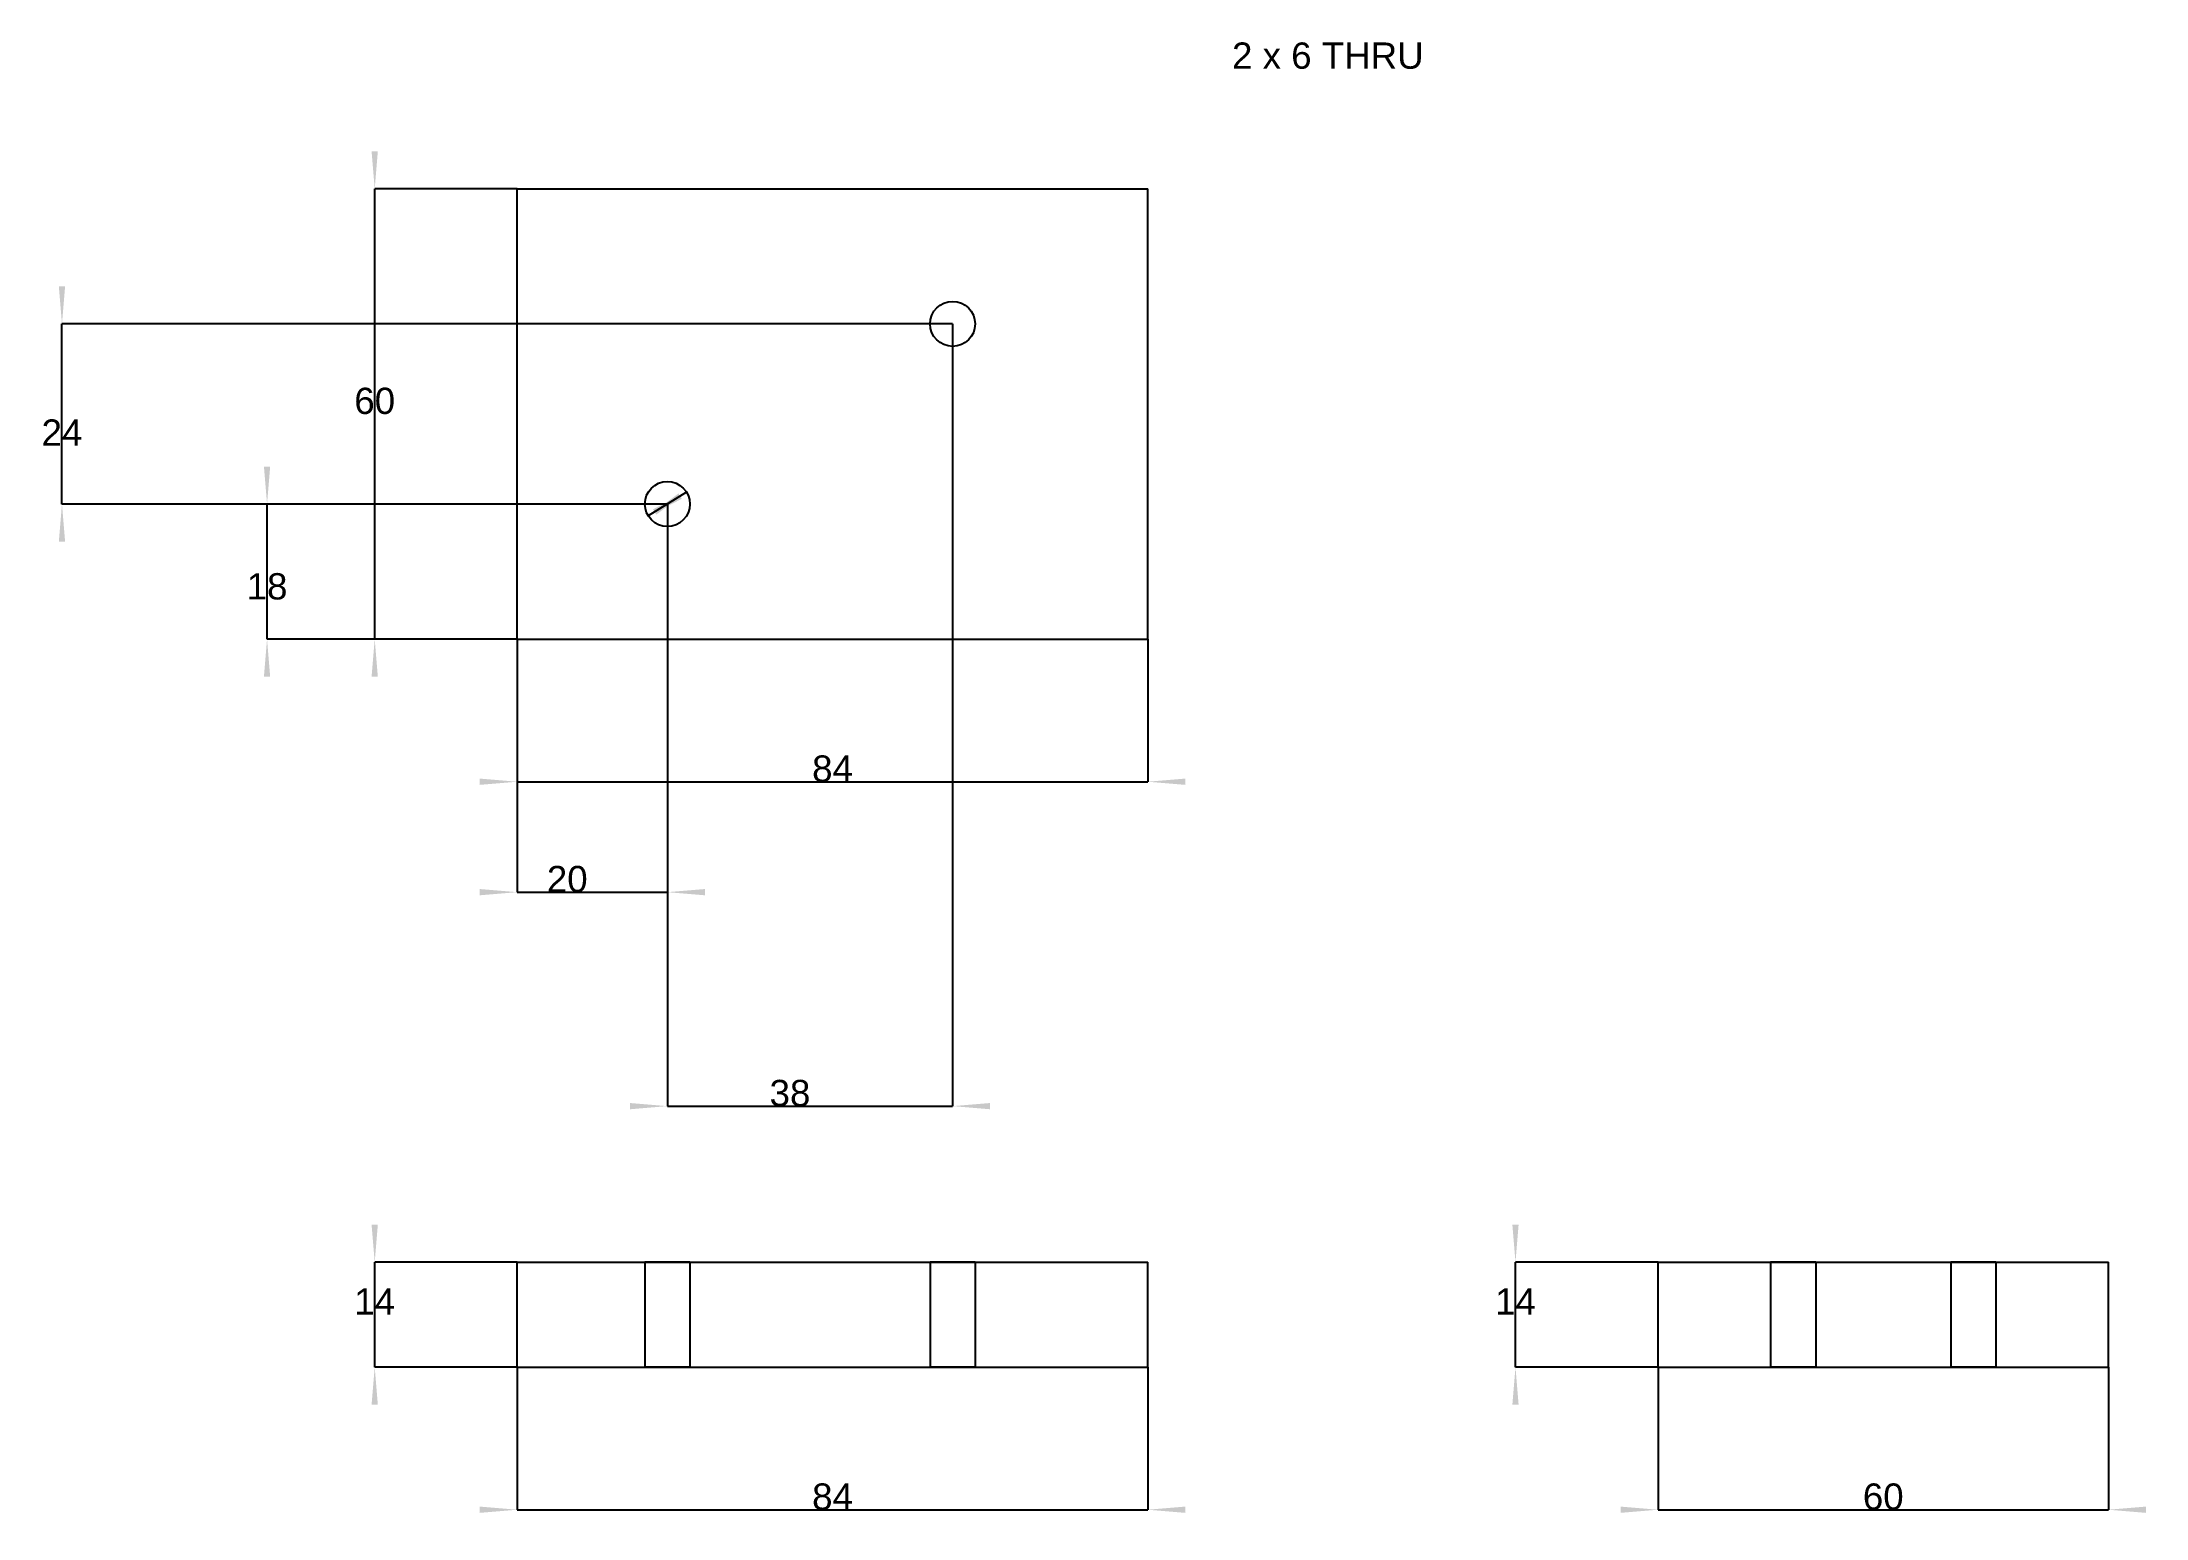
# Model space of a CAD drawing. Header units: millimetres. Extents: x 75 to 355, y 58 to 255.
import ezdxf
from ezdxf.enums import TextEntityAlignment as Align

# ---------------------------------------------------------------- set-up
doc = ezdxf.new("R2010")
doc.units = ezdxf.units.MM
doc.layers.get('0').update_dxf_attribs({"linetype": 'CONTINUOUS'})
for name, color, linetype in [('D', 7, 'CONTINUOUS'), ('D001', 7, 'CONTINUOUS'), ('D002', 7, 'CONTINUOUS'), ('D003', 7, 'CONTINUOUS'), ('D004', 7, 'CONTINUOUS'), ('D005', 7, 'CONTINUOUS'), ('D006', 7, 'CONTINUOUS'), ('D007', 7, 'CONTINUOUS'), ('D008', 7, 'CONTINUOUS'), ('D009', 7, 'CONTINUOUS'), ('D010', 7, 'CONTINUOUS'), ('Front', 7, 'CONTINUOUS'), ('Right', 7, 'CONTINUOUS'), ('Top', 7, 'CONTINUOUS')]:
    doc.layers.add(name, color=color, linetype=linetype)
doc.styles.get("Standard").update_dxf_attribs({"font": 'arial.ttf'})
doc.dimstyles.get("Standard").update_dxf_attribs({"dimscale": 0, "dimtxt": 2.5, "dimasz": 2.5, "dimexe": 1.25, "dimexo": 0.625, "dimtad": 1, "dimtxsty": 'STANDARD', "dimcen": 2.5, "dimazin": 3, "dimtfac": 1, "dimtmove": 0, "dimatfit": 3})

# ---------------------------------------------------------------- blocks, each defined once
blk = doc.blocks.new('*D')
at = {"color": 0}
for points in [[(133, 58.5833), (133, 59.4167), (138, 59)], [(227, 58.5833), (227, 59.4167), (222, 59)]]:
    blk.add_solid(points, dxfattribs=at)
at = {"layer": 'D'}
for p, q in [((138, 78), (138, 59)), ((222, 78), (222, 59)), ((138, 59), (222, 59))]:
    blk.add_line(p, q, dxfattribs=at)
blk.add_text('84', height=3.5, dxfattribs=at).set_placement((180, 59), align=Align.CENTER)
blk = doc.blocks.new('*D001')
at = {"color": 0}
for points in [[(118.583, 97), (119.417, 97), (119, 92)], [(118.583, 73), (119.417, 73), (119, 78)]]:
    blk.add_solid(points, dxfattribs=at)
at = {"layer": 'D001'}
for p, q in [((138, 92), (119, 92)), ((119, 78), (119, 92)), ((138, 78), (119, 78))]:
    blk.add_line(p, q, dxfattribs=at)
blk.add_text('14', height=3.5, dxfattribs=at).set_placement((119, 85), align=Align.CENTER)
blk = doc.blocks.new('*D002')
at = {"color": 0}
for points in [[(133, 155.583), (133, 156.417), (138, 156)], [(227, 155.583), (227, 156.417), (222, 156)]]:
    blk.add_solid(points, dxfattribs=at)
at = {"layer": 'D002'}
for p, q in [((138, 175), (138, 156)), ((222, 175), (222, 156)), ((138, 156), (222, 156))]:
    blk.add_line(p, q, dxfattribs=at)
blk.add_text('84', height=3.5, dxfattribs=at).set_placement((180, 156), align=Align.CENTER)
blk = doc.blocks.new('*D003')
at = {"color": 0}
for points in [[(118.583, 240), (119.417, 240), (119, 235)], [(118.583, 170), (119.417, 170), (119, 175)]]:
    blk.add_solid(points, dxfattribs=at)
at = {"layer": 'D003'}
for p, q in [((138, 235), (119, 235)), ((119, 175), (119, 235)), ((138, 175), (119, 175))]:
    blk.add_line(p, q, dxfattribs=at)
blk.add_text('60', height=3.5, dxfattribs=at).set_placement((119, 205), align=Align.CENTER)
blk = doc.blocks.new('*D004')
at = {"color": 0}
for points in [[(285, 58.5833), (285, 59.4167), (290, 59)], [(355, 58.5833), (355, 59.4167), (350, 59)]]:
    blk.add_solid(points, dxfattribs=at)
at = {"layer": 'D004'}
for p, q in [((290, 78), (290, 59)), ((350, 78), (350, 59)), ((290, 59), (350, 59))]:
    blk.add_line(p, q, dxfattribs=at)
blk.add_text('60', height=3.5, dxfattribs=at).set_placement((320, 59), align=Align.CENTER)
blk = doc.blocks.new('*D005')
at = {"color": 0}
for points in [[(270.583, 97), (271.417, 97), (271, 92)], [(270.583, 73), (271.417, 73), (271, 78)]]:
    blk.add_solid(points, dxfattribs=at)
at = {"layer": 'D005'}
for p, q in [((290, 92), (271, 92)), ((271, 78), (271, 92)), ((290, 78), (271, 78))]:
    blk.add_line(p, q, dxfattribs=at)
blk.add_text('14', height=3.5, dxfattribs=at).set_placement((271, 85), align=Align.CENTER)
blk = doc.blocks.new('*D006')
at = {"color": 0}
for points in [[(133, 140.867), (133, 141.7), (138, 141.284)], [(163, 140.867), (163, 141.7), (158, 141.284)]]:
    blk.add_solid(points, dxfattribs=at)
at = {"layer": 'D006'}
for p, q in [((158, 193), (158, 141.284)), ((138, 175), (138, 141.284)), ((138, 141.284), (158, 141.284))]:
    blk.add_line(p, q, dxfattribs=at)
blk.add_text('20', height=3.5, dxfattribs=at).set_placement((144.655, 141.284), align=Align.CENTER)
blk = doc.blocks.new('*D007')
at = {"color": 0}
for points in [[(104.239, 198), (105.072, 198), (104.655, 193)], [(104.239, 170), (105.072, 170), (104.655, 175)]]:
    blk.add_solid(points, dxfattribs=at)
at = {"layer": 'D007'}
for p, q in [((158, 193), (104.655, 193)), ((104.655, 175), (104.655, 193)), ((138, 175), (104.655, 175))]:
    blk.add_line(p, q, dxfattribs=at)
blk.add_text('18', height=3.5, dxfattribs=at).set_placement((104.655, 180.284), align=Align.CENTER)
blk = doc.blocks.new('*D008')
at = {"color": 0}
for points in [[(159.92, 193.698), (159.482, 194.407), (155.449, 191.422)], [(156.518, 191.593), (156.08, 192.302), (160.551, 194.578)]]:
    blk.add_solid(points, dxfattribs=at)
at = {"layer": 'D008'}
blk.add_line((160.551, 194.578), (155.449, 191.422), dxfattribs=at)
blk.add_text('2 x 6 THRU', height=3.5, dxfattribs=at).set_placement((246, 251), align=Align.CENTER)
blk = doc.blocks.new('*D009')
at = {"color": 0}
for points in [[(153, 112.356), (153, 113.189), (158, 112.773)], [(201, 112.356), (201, 113.189), (196, 112.773)]]:
    blk.add_solid(points, dxfattribs=at)
at = {"layer": 'D009'}
for p, q in [((196, 217), (196, 112.773)), ((158, 193), (158, 112.773)), ((158, 112.773), (196, 112.773))]:
    blk.add_line(p, q, dxfattribs=at)
blk.add_text('38', height=3.5, dxfattribs=at).set_placement((174.33, 112.773), align=Align.CENTER)
blk = doc.blocks.new('*D010')
at = {"color": 0}
for points in [[(76.9134, 222), (77.7467, 222), (77.33, 217)], [(76.9134, 188), (77.7467, 188), (77.33, 193)]]:
    blk.add_solid(points, dxfattribs=at)
at = {"layer": 'D010'}
for p, q in [((196, 217), (77.33, 217)), ((77.33, 193), (77.33, 217)), ((158, 193), (77.33, 193))]:
    blk.add_line(p, q, dxfattribs=at)
blk.add_text('24', height=3.5, dxfattribs=at).set_placement((77.33, 200.773), align=Align.CENTER)

msp = doc.modelspace()

# ---------------------------------------------------------------- linework, layer by layer
at = {"layer": 'Front'}
for p, q in [((138, 78), (138, 92)), ((138, 92), (222, 92)), ((138, 78), (138, 92)), ((138, 92), (222, 92)), ((155, 92), (155, 78)), ((161, 92), (161, 78)), ((193, 92), (193, 78)), ((199, 92), (199, 78)), ((222, 78), (222, 92)), ((222, 78), (222, 92)), ((138, 78), (222, 78)), ((138, 78), (222, 78))]:
    msp.add_line(p, q, dxfattribs=at)
for points in [[(155, 92), (155.075, 92), (155.297, 92), (155.655, 92), (156.13, 92), (156.698, 92), (157.332, 92), (158, 92), (158.668, 92), (159.302, 92), (159.87, 92), (160.345, 92), (160.703, 92), (160.925, 92), (161, 92)], [(161, 92), (160.925, 92), (160.703, 92), (160.345, 92), (159.87, 92), (159.302, 92), (158.668, 92), (158, 92), (157.332, 92), (156.698, 92), (156.13, 92), (155.655, 92), (155.297, 92), (155.075, 92), (155, 92)], [(193, 92), (193.075, 92), (193.297, 92), (193.655, 92), (194.13, 92), (194.698, 92), (195.332, 92), (196, 92), (196.668, 92), (197.302, 92), (197.87, 92), (198.345, 92), (198.703, 92), (198.925, 92), (199, 92)], [(199, 92), (198.925, 92), (198.703, 92), (198.345, 92), (197.87, 92), (197.302, 92), (196.668, 92), (196, 92), (195.332, 92), (194.698, 92), (194.13, 92), (193.655, 92), (193.297, 92), (193.075, 92), (193, 92)], [(155, 78), (155.075, 78), (155.297, 78), (155.655, 78), (156.13, 78), (156.698, 78), (157.332, 78), (158, 78), (158.668, 78), (159.302, 78), (159.87, 78), (160.345, 78), (160.703, 78), (160.925, 78), (161, 78)], [(161, 78), (160.925, 78), (160.703, 78), (160.345, 78), (159.87, 78), (159.302, 78), (158.668, 78), (158, 78), (157.332, 78), (156.698, 78), (156.13, 78), (155.655, 78), (155.297, 78), (155.075, 78), (155, 78)], [(193, 78), (193.075, 78), (193.297, 78), (193.655, 78), (194.13, 78), (194.698, 78), (195.332, 78), (196, 78), (196.668, 78), (197.302, 78), (197.87, 78), (198.345, 78), (198.703, 78), (198.925, 78), (199, 78)], [(199, 78), (198.925, 78), (198.703, 78), (198.345, 78), (197.87, 78), (197.302, 78), (196.668, 78), (196, 78), (195.332, 78), (194.698, 78), (194.13, 78), (193.655, 78), (193.297, 78), (193.075, 78), (193, 78)]]:
    msp.add_open_spline(points, degree=1, dxfattribs=at)
at = {"layer": 'Right'}
for p, q in [((290, 78), (290, 92)), ((290, 92), (350, 92)), ((290, 78), (290, 92)), ((290, 92), (350, 92)), ((305, 92), (305, 78)), ((311, 92), (311, 78)), ((329, 92), (329, 78)), ((335, 92), (335, 78)), ((350, 78), (350, 92)), ((350, 78), (350, 92)), ((290, 78), (350, 78)), ((290, 78), (350, 78))]:
    msp.add_line(p, q, dxfattribs=at)
for points in [[(311, 92), (310.925, 92), (310.703, 92), (310.345, 92), (309.87, 92), (309.302, 92), (308.668, 92), (308, 92), (307.332, 92), (306.698, 92), (306.13, 92), (305.655, 92), (305.297, 92), (305.075, 92), (305, 92)], [(308, 92), (308.336, 92), (308.668, 92), (308.991, 92), (309.302, 92), (309.596, 92), (309.87, 92), (310.121, 92), (310.345, 92), (310.54, 92), (310.703, 92), (310.832, 92), (310.925, 92), (310.981, 92), (311, 92)], [(335, 92), (334.925, 92), (334.703, 92), (334.345, 92), (333.87, 92), (333.302, 92), (332.668, 92), (332, 92), (331.332, 92), (330.698, 92), (330.13, 92), (329.655, 92), (329.297, 92), (329.075, 92), (329, 92)], [(332, 92), (332.336, 92), (332.668, 92), (332.991, 92), (333.302, 92), (333.596, 92), (333.87, 92), (334.121, 92), (334.345, 92), (334.54, 92), (334.703, 92), (334.832, 92), (334.925, 92), (334.981, 92), (335, 92)], [(311, 78), (310.925, 78), (310.703, 78), (310.345, 78), (309.87, 78), (309.302, 78), (308.668, 78), (308, 78), (307.332, 78), (306.698, 78), (306.13, 78), (305.655, 78), (305.297, 78), (305.075, 78), (305, 78)], [(308, 78), (308.336, 78), (308.668, 78), (308.991, 78), (309.302, 78), (309.596, 78), (309.87, 78), (310.121, 78), (310.345, 78), (310.54, 78), (310.703, 78), (310.832, 78), (310.925, 78), (310.981, 78), (311, 78)], [(335, 78), (334.925, 78), (334.703, 78), (334.345, 78), (333.87, 78), (333.302, 78), (332.668, 78), (332, 78), (331.332, 78), (330.698, 78), (330.13, 78), (329.655, 78), (329.297, 78), (329.075, 78), (329, 78)], [(332, 78), (332.336, 78), (332.668, 78), (332.991, 78), (333.302, 78), (333.596, 78), (333.87, 78), (334.121, 78), (334.345, 78), (334.54, 78), (334.703, 78), (334.832, 78), (334.925, 78), (334.981, 78), (335, 78)]]:
    msp.add_open_spline(points, degree=1, dxfattribs=at)
for points in [[(305, 92), (305.009, 92), (305.019, 92), (305.047, 92), (305.075, 92), (305.122, 92), (305.168, 92), (305.233, 92), (305.297, 92), (305.378, 92), (305.46, 92), (305.557, 92), (305.655, 92), (305.767, 92), (305.879, 92), (306.004, 92), (306.13, 92), (306.267, 92), (306.404, 92), (306.551, 92), (306.698, 92), (306.854, 92), (307.009, 92), (307.171, 92), (307.332, 92), (307.663, 92), (308, 92)], [(329, 92), (329.009, 92), (329.019, 92), (329.047, 92), (329.075, 92), (329.122, 92), (329.168, 92), (329.233, 92), (329.297, 92), (329.378, 92), (329.46, 92), (329.557, 92), (329.655, 92), (329.767, 92), (329.879, 92), (330.004, 92), (330.13, 92), (330.267, 92), (330.404, 92), (330.551, 92), (330.698, 92), (330.854, 92), (331.009, 92), (331.171, 92), (331.332, 92), (331.663, 92), (332, 92)], [(305, 78), (305.009, 78), (305.019, 78), (305.047, 78), (305.075, 78), (305.122, 78), (305.168, 78), (305.233, 78), (305.297, 78), (305.378, 78), (305.46, 78), (305.557, 78), (305.655, 78), (305.767, 78), (305.879, 78), (306.004, 78), (306.13, 78), (306.267, 78), (306.404, 78), (306.551, 78), (306.698, 78), (306.854, 78), (307.009, 78), (307.171, 78), (307.332, 78), (307.663, 78), (308, 78)], [(329, 78), (329.009, 78), (329.019, 78), (329.047, 78), (329.075, 78), (329.122, 78), (329.168, 78), (329.233, 78), (329.297, 78), (329.378, 78), (329.46, 78), (329.557, 78), (329.655, 78), (329.767, 78), (329.879, 78), (330.004, 78), (330.13, 78), (330.267, 78), (330.404, 78), (330.551, 78), (330.698, 78), (330.854, 78), (331.009, 78), (331.171, 78), (331.332, 78), (331.663, 78), (332, 78)]]:
    msp.add_open_spline(points, degree=2, knots=[4.712389, 4.712389, 4.712389, 4.8245887, 4.8245887, 4.9367885, 4.9367885, 5.0489882, 5.0489882, 5.1611879, 5.1611879, 5.2733877, 5.2733877, 5.3855874, 5.3855874, 5.4977871, 5.4977871, 5.6099869, 5.6099869, 5.7221866, 5.7221866, 5.8343864, 5.8343864, 5.9465861, 5.9465861, 6.0587858, 6.0587858, 6.2831853, 6.2831853, 6.2831853], dxfattribs=at)
at = {"layer": 'Top'}
for p, q in [((138, 175), (138, 235)), ((138, 235), (222, 235)), ((138, 175), (138, 235)), ((138, 235), (222, 235)), ((222, 175), (222, 235)), ((222, 175), (222, 235)), ((138, 175), (222, 175)), ((138, 175), (222, 175))]:
    msp.add_line(p, q, dxfattribs=at)
for centre in [(196, 217), (196, 217), (158, 193), (158, 193)]:
    msp.add_circle(centre, 3, dxfattribs=at)

# ---------------------------------------------------------------- dimensions: what is measured, and where the dimension line sits
at = {"layer": 'D'}
dim = msp.add_linear_dim(base=(180, 59), p1=(138, 78), p2=(222, 78), text='84', dimstyle='STANDARD', dxfattribs=at)
dim.commit()
dim.dimension.update_dxf_attribs({"geometry": '*D', "text_midpoint": (180, 64)})
at = {"layer": 'D001'}
dim = msp.add_linear_dim(base=(119, 85), p1=(138, 78), p2=(138, 92), angle=90, text='14', dimstyle='STANDARD', dxfattribs=at)
dim.commit()
dim.dimension.update_dxf_attribs({"geometry": '*D001', "text_midpoint": (124, 85)})
at = {"layer": 'D002'}
dim = msp.add_linear_dim(base=(180, 156), p1=(138, 175), p2=(222, 175), text='84', dimstyle='STANDARD', dxfattribs=at)
dim.commit()
dim.dimension.update_dxf_attribs({"geometry": '*D002', "text_midpoint": (180, 161)})
at = {"layer": 'D003'}
dim = msp.add_linear_dim(base=(119, 205), p1=(138, 175), p2=(138, 235), angle=90, text='60', dimstyle='STANDARD', dxfattribs=at)
dim.commit()
dim.dimension.update_dxf_attribs({"geometry": '*D003', "text_midpoint": (124, 205)})
at = {"layer": 'D004'}
dim = msp.add_linear_dim(base=(320, 59), p1=(290, 78), p2=(350, 78), text='60', dimstyle='STANDARD', dxfattribs=at)
dim.commit()
dim.dimension.update_dxf_attribs({"geometry": '*D004', "text_midpoint": (320, 64)})
at = {"layer": 'D005'}
dim = msp.add_linear_dim(base=(271, 85), p1=(290, 78), p2=(290, 92), angle=90, text='14', dimstyle='STANDARD', dxfattribs=at)
dim.commit()
dim.dimension.update_dxf_attribs({"geometry": '*D005', "text_midpoint": (276, 85)})
at = {"layer": 'D006'}
dim = msp.add_linear_dim(base=(144.655, 141.284), p1=(138, 175), p2=(158, 193), text='20', dimstyle='STANDARD', dxfattribs=at)
dim.commit()
dim.dimension.update_dxf_attribs({"geometry": '*D006', "text_midpoint": (148, 145)})
at = {"layer": 'D007'}
dim = msp.add_linear_dim(base=(104.655, 180.284), p1=(138, 175), p2=(158, 193), angle=90, text='18', dimstyle='STANDARD', dxfattribs=at)
dim.commit()
dim.dimension.update_dxf_attribs({"geometry": '*D007', "text_midpoint": (108, 184)})
at = {"layer": 'D008'}
dim = msp.add_diameter_dim_2p(p1=(160.551, 194.578), p2=(155.449, 191.422), text='2 x 6 THRU', dimstyle='STANDARD', dxfattribs=at)
dim.commit()
dim.dimension.update_dxf_attribs({"geometry": '*D008', "text_midpoint": (246, 251)})
at = {"layer": 'D009'}
dim = msp.add_linear_dim(base=(174.33, 112.773), p1=(158, 193), p2=(196, 217), text='38', dimstyle='STANDARD', dxfattribs=at)
dim.commit()
dim.dimension.update_dxf_attribs({"geometry": '*D009', "text_midpoint": (177, 117)})
at = {"layer": 'D010'}
dim = msp.add_linear_dim(base=(77.33, 200.773), p1=(158, 193), p2=(196, 217), angle=90, text='24', dimstyle='STANDARD', dxfattribs=at)
dim.commit()
dim.dimension.update_dxf_attribs({"geometry": '*D010', "text_midpoint": (80, 205)})

doc.saveas('drawing.dxf')
